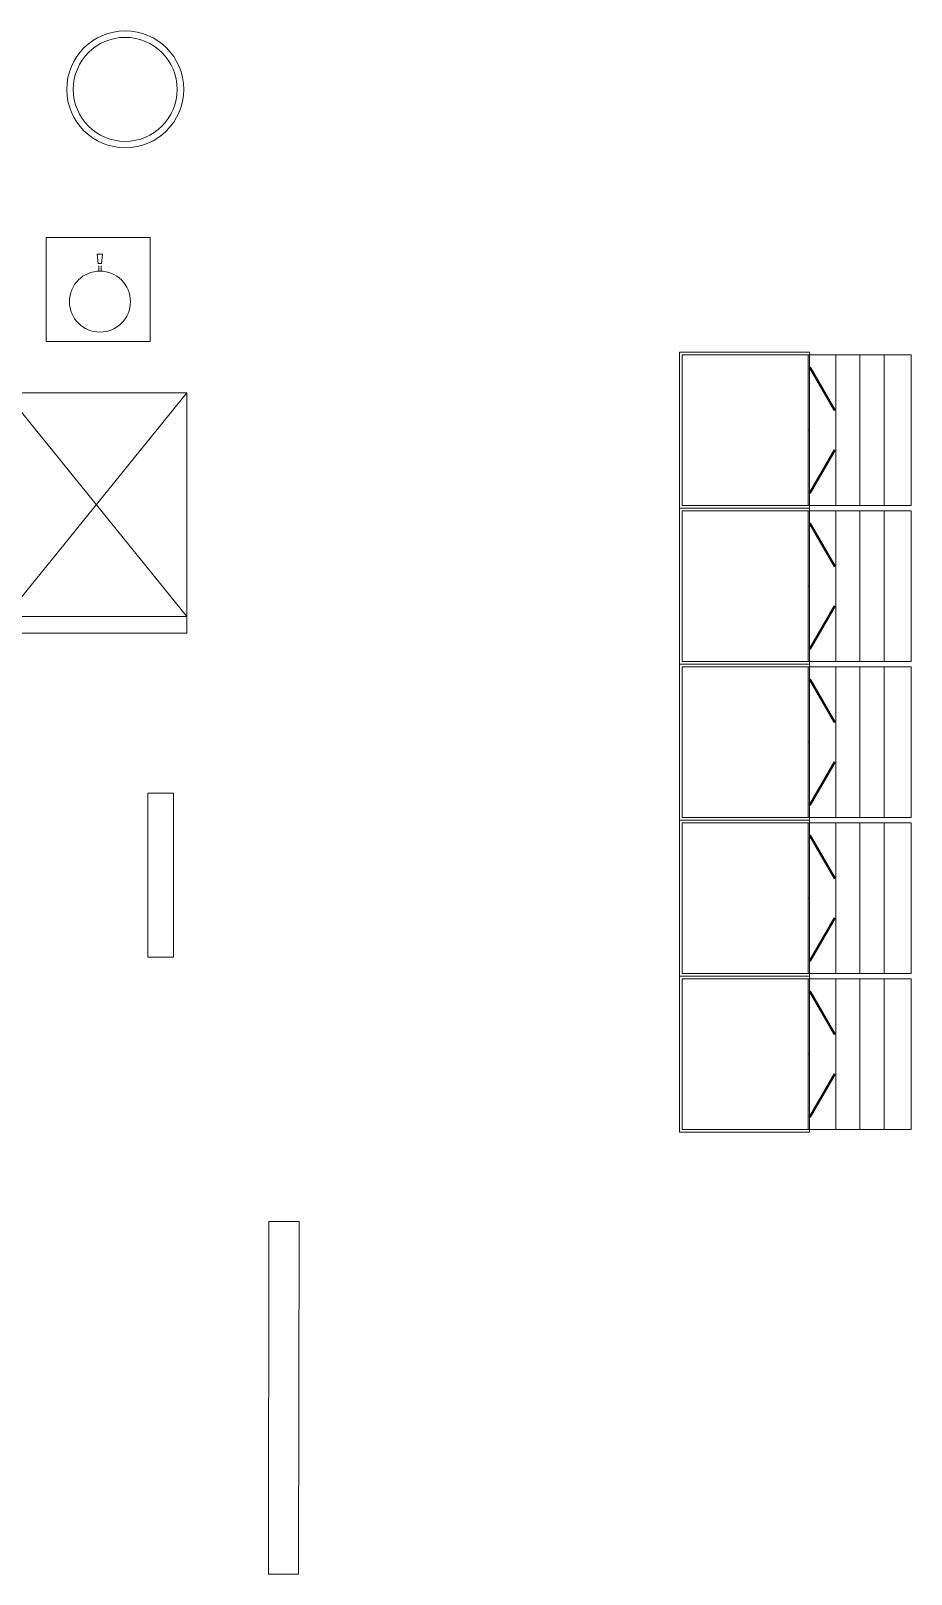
# Model space of a CAD drawing. Header units: millimetres. Extents: x -217779 to 263180, y 55413 to 130161.
# Drawn here: x -212754 to -209366, y 104906 to 110843 of the extents above; entities that cross this region are included whole.
import ezdxf

# ---------------------------------------------------------------- set-up
doc = ezdxf.new("R2010")
doc.units = ezdxf.units.MM
doc.layers.add('ТХ_пищеблок', color=30, linetype='Continuous', lineweight=20)
doc.layers.add('ТХ_привязка ТХ', color=7, linetype='Continuous', true_color=0x163d5c)

# ---------------------------------------------------------------- blocks, each defined once
blk = doc.blocks.new('A$C19c1ccfc')
at = {"layer": 'ТХ_пищеблок'}
for p, q in [((-6310.7, -20303.2), (-6710.7, -20303.2)), ((-6710.7, -20303.2), (-6710.7, -20703.2)), ((-6310.7, -20703.2), (-6310.7, -20303.2)), ((-6493.9, -20367, -11.1), (-6515.3, -20367, -11.1)), ((-6515.3, -20367, -11.1), (-6511.7, -20402.1, -11.1)), ((-6511.7, -20402.1, -11.1), (-6497.7, -20402.1, -11.1)), ((-6509.2, -20431.7, -11.1), (-6509.2, -20411.7, -11.1)), ((-6499.5, -20411.5, -11.1), (-6499.5, -20431.7, -11.1)), ((-6497.7, -20402.1, -11.1), (-6493.9, -20367, -11.1)), ((-6499.5, -20431.7, -11.1), (-6509.2, -20431.7, -11.1)), ((-6710.7, -20703.2), (-6310.7, -20703.2)), ((-6867, -20900.1), (-6170, -21760.4)), ((-6867, -21760.4), (-6170, -20900.1)), ((-3772.9, -21044.1), (-3777.9, -21044.1)), ((-3772.8, -21644.1), (-3777.8, -21644.1)), ((-6867, -21760.4), (-6170, -21760.4)), ((-3772.9, -22244.1), (-3777.9, -22244.1)), ((-6320.6, -22440.7), (-6220.6, -22440.7)), ((-6320.6, -23070.7), (-6320.6, -22440.7)), ((-6220.6, -22440.7), (-6220.6, -23070.7)), ((-3772.8, -22844.1), (-3777.8, -22844.1)), ((-6220.6, -23070.7), (-6320.6, -23070.7)), ((-3772.9, -23444.1), (-3777.9, -23444.1))]:
    blk.add_line(p, q, dxfattribs=at)
at = {"layer": 'ТХ_пищеблок', "ltscale": 0.1}
for p, q in [((-3671.1, -21334.1), (-3671.1, -20754.1)), ((-3579.8, -21334.1), (-3579.8, -20754.1)), ((-3485.6, -21334.1), (-3485.6, -20754.1)), ((-3671.1, -21934.1), (-3671.1, -21354.1)), ((-3579.7, -21934.1), (-3579.7, -21354.1)), ((-3485.6, -21934.1), (-3485.6, -21354.1)), ((-3671.1, -22534.1), (-3671.1, -21954.1)), ((-3579.8, -22534.1), (-3579.8, -21954.1)), ((-3485.6, -22534.1), (-3485.6, -21954.1)), ((-3671.1, -23134.1), (-3671.1, -22554.1)), ((-3579.7, -23134.1), (-3579.7, -22554.1)), ((-3485.6, -23134.1), (-3485.6, -22554.1)), ((-3671.1, -23734.1), (-3671.1, -23154.1)), ((-3579.8, -23734.1), (-3579.8, -23154.1)), ((-3485.6, -23734.1), (-3485.6, -23154.1))]:
    blk.add_line(p, q, dxfattribs=at)
at = {"layer": 'ТХ_пищеблок', "color": 18, "true_color": 0x000000}
for p, q in [((-5853.6, -24087.6), (-5855.8, -25444.8)), ((-5737.5, -24087.6), (-5853.6, -24087.6)), ((-5739.7, -25444.8), (-5737.5, -24087.6)), ((-5855.8, -25444.8), (-5739.7, -25444.8))]:
    blk.add_line(p, q, dxfattribs=at)

msp = doc.modelspace()

# ---------------------------------------------------------------- linework, layer by layer
at = {"layer": 'ТХ_пищеблок'}
for points in [[(-210256.8, 109006.6), (-209756.8, 109006.6), (-209756.8, 109606.6), (-210256.8, 109606.6)], [(-210246.8, 109016.6), (-209761.8, 109016.6), (-209761.8, 109596.6), (-210246.8, 109596.6)], [(-209657.5, 109384.6), (-209661.8, 109382.1), (-209756.8, 109546.6), (-209752.5, 109549.1)], [(-212153.9, 109450.6), (-212153.9, 108525.6), (-212850.9, 108525.6), (-212850.9, 109450.6)], [(-209752.4, 109064.1), (-209756.8, 109066.6), (-209661.8, 109231.2), (-209657.5, 109228.7)], [(-210256.7, 108406.6), (-209756.7, 108406.6), (-209756.8, 109006.6), (-210256.8, 109006.6)], [(-210246.7, 108416.6), (-209761.7, 108416.6), (-209761.8, 108996.6), (-210246.8, 108996.6)], [(-209657.4, 108784.6), (-209661.7, 108782.1), (-209756.8, 108946.6), (-209752.4, 108949.1)], [(-209752.4, 108464.1), (-209756.7, 108466.6), (-209661.7, 108631.2), (-209657.4, 108628.7)], [(-210256.8, 107806.6), (-209756.8, 107806.6), (-209756.8, 108406.6), (-210256.8, 108406.6)], [(-210246.8, 107816.6), (-209761.8, 107816.6), (-209761.8, 108396.6), (-210246.8, 108396.6)], [(-209657.5, 108184.6), (-209661.8, 108182.1), (-209756.8, 108346.6), (-209752.5, 108349.1)], [(-209752.4, 107864.1), (-209756.8, 107866.6), (-209661.8, 108031.2), (-209657.5, 108028.7)], [(-210256.7, 107206.6), (-209756.7, 107206.6), (-209756.8, 107806.6), (-210256.8, 107806.6)], [(-210246.7, 107216.6), (-209761.7, 107216.6), (-209761.8, 107796.6), (-210246.8, 107796.6)], [(-209657.4, 107584.6), (-209661.7, 107582.1), (-209756.8, 107746.6), (-209752.4, 107749.1)], [(-209752.4, 107264.1), (-209756.7, 107266.6), (-209661.7, 107431.2), (-209657.4, 107428.7)], [(-210256.8, 106606.6), (-209756.8, 106606.6), (-209756.8, 107206.6), (-210256.8, 107206.6)], [(-210246.8, 106616.6), (-209761.8, 106616.6), (-209761.8, 107196.6), (-210246.8, 107196.6)], [(-209657.5, 106984.6), (-209661.8, 106982.1), (-209756.8, 107146.6), (-209752.5, 107149.1)], [(-209752.4, 106664.1), (-209756.8, 106666.6), (-209661.8, 106831.2), (-209657.5, 106828.7)]]:
    msp.add_lwpolyline(points, close=True, dxfattribs=at)
at = {"layer": 'ТХ_пищеблок', "ltscale": 0.1}
for points in [[(-209365.6, 109016.6), (-209365.6, 109596.6), (-209761.8, 109596.6), (-209761.8, 109016.6)], [(-209365.5, 108416.6), (-209365.5, 108996.6), (-209761.8, 108996.6), (-209761.8, 108416.6)], [(-209365.6, 107816.6), (-209365.6, 108396.6), (-209761.8, 108396.6), (-209761.8, 107816.6)], [(-209365.5, 107216.6), (-209365.5, 107796.6), (-209761.8, 107796.6), (-209761.8, 107216.6)], [(-209365.6, 106616.6), (-209365.6, 107196.6), (-209761.8, 107196.6), (-209761.8, 106616.6)]]:
    msp.add_lwpolyline(points, close=True, dxfattribs=at)
at = {"layer": 'ТХ_пищеблок'}
for centre, radius in [((-212390.9, 110618), 225), ((-212390.9, 110618), 200), ((-212488.3, 109801.5, -11.1), 117.5)]:
    msp.add_circle(centre, radius, dxfattribs=at)

# ---------------------------------------------------------------- block references
at = {"layer": 'ТХ_привязка ТХ', "color": 1, "ltscale": 100}
msp.add_blockref('A$C19c1ccfc', (-205983.9, 130350.7), dxfattribs=at)

doc.saveas('drawing.dxf')
